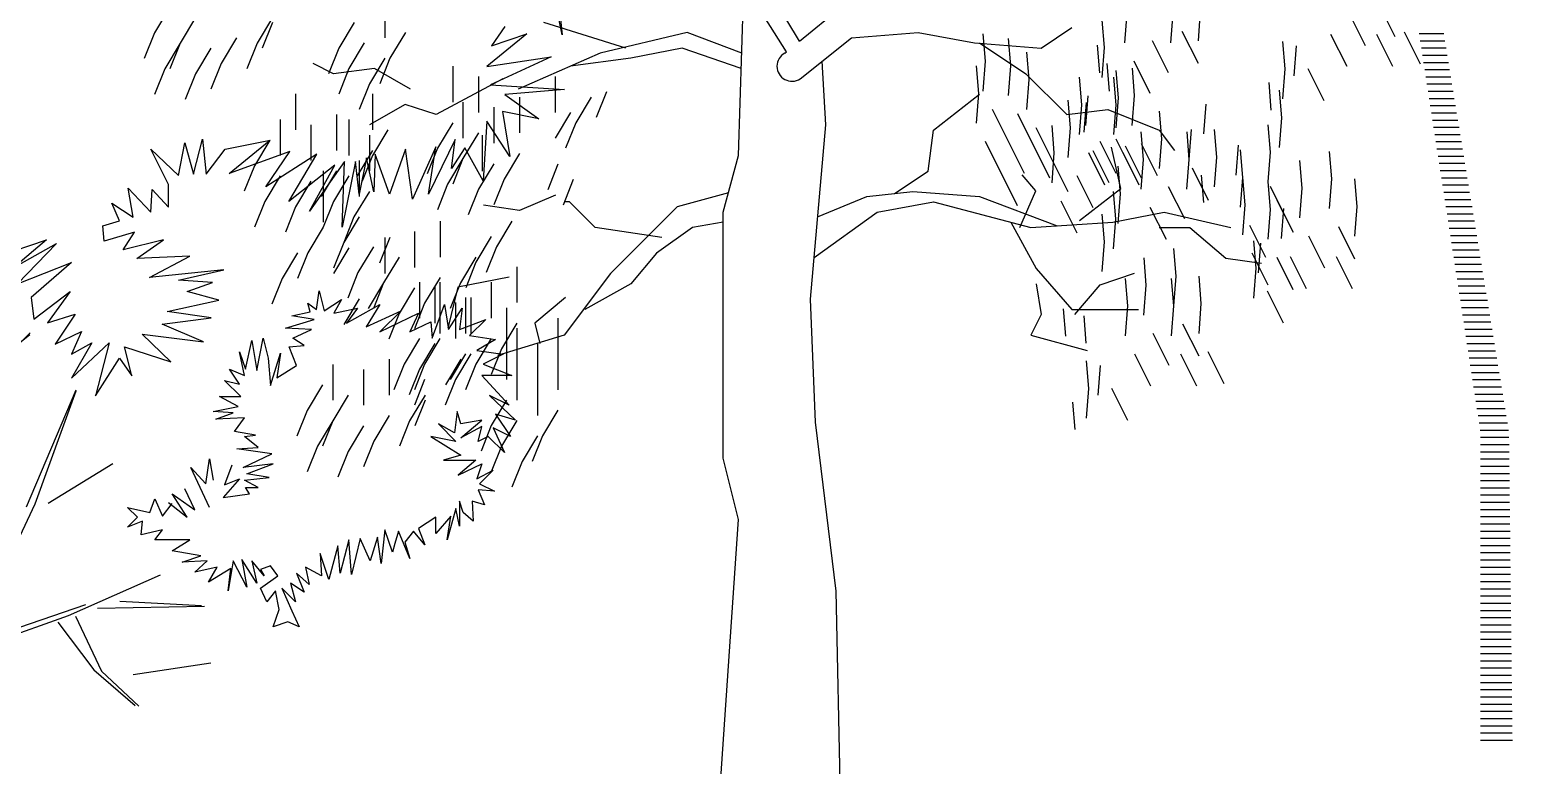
# Model space of a CAD drawing. Header units: metres. Extents: x 368 to 3789, y -155 to 1148.
# Drawn here: x 2196.92 to 2213.37, y 546.36 to 554.52 of the extents above; entities that cross this region are included whole.
import ezdxf

# ---------------------------------------------------------------- set-up
doc = ezdxf.new("R2010")
doc.units = ezdxf.units.M

# ---------------------------------------------------------------- blocks, each defined once
blk = doc.blocks.new('A$C6E4436FC')
at = {"color": 62}
for p, q in [((892.4, 1821.3), (955.4, 1821.3)), ((895.2, 1802.8), (958.5, 1802.8)), ((898.1, 1784.2), (961.5, 1784.2)), ((901, 1765.6), (964.6, 1765.6)), ((903.8, 1747), (967.6, 1747)), ((906.7, 1728.4), (970.7, 1728.4)), ((909.6, 1709.8), (973.7, 1709.8)), ((912.4, 1691.2), (976.7, 1691.2)), ((915.3, 1672.7), (979.8, 1672.7)), ((918.2, 1654.1), (982.8, 1654.1)), ((921, 1635.5), (985.9, 1635.5)), ((923.9, 1616.9), (988.9, 1616.9)), ((926.8, 1598.3), (992, 1598.3)), ((929.6, 1579.7), (995, 1579.7)), ((932.5, 1561.1), (998, 1561.1)), ((935.3, 1542.6), (1001.1, 1542.6)), ((938.2, 1524), (1004.1, 1524)), ((941.1, 1505.4), (1007.2, 1505.4)), ((943.9, 1486.8), (1010.2, 1486.8)), ((946.8, 1468.2), (1013.3, 1468.2)), ((949.7, 1449.6), (1016.3, 1449.6)), ((952.5, 1431.1), (1019.3, 1431.1)), ((955.4, 1412.5), (1022.4, 1412.5)), ((958.3, 1393.9), (1025.4, 1393.9)), ((961.1, 1375.3), (1028.5, 1375.3)), ((964, 1356.7), (1031.5, 1356.7)), ((966.9, 1338.1), (1034.5, 1338.1)), ((969.7, 1319.5), (1037.6, 1319.5)), ((972.6, 1301), (1040.6, 1301)), ((975.4, 1282.4), (1043.7, 1282.4)), ((978.3, 1263.8), (1046.7, 1263.8)), ((981.2, 1245.2), (1049.8, 1245.2)), ((984, 1226.6), (1052.8, 1226.6)), ((986.9, 1208), (1055.8, 1208)), ((989.8, 1189.4), (1058.9, 1189.4)), ((992.6, 1170.9), (1061.9, 1170.9)), ((995.5, 1152.3), (1065, 1152.3)), ((998.4, 1133.7), (1068, 1133.7)), ((1001.2, 1115.1), (1071.1, 1115.1)), ((1004.1, 1096.5), (1074.1, 1096.5)), ((1007, 1077.9), (1077.1, 1077.9)), ((1009.8, 1059.4), (1080.2, 1059.4)), ((1012.7, 1040.8), (1083.2, 1040.8)), ((1015.5, 1022.2), (1086.3, 1022.2)), ((1018.4, 1003.6), (1089.3, 1003.6)), ((1021.3, 985), (1092.3, 985)), ((1024.1, 966.4), (1095.4, 966.4)), ((1027, 947.8), (1098.4, 947.8)), ((1029.9, 929.3), (1101.5, 929.3)), ((1032.7, 910.7), (1104.5, 910.7)), ((1035.6, 892.1), (1107.6, 892.1)), ((1038.5, 873.5), (1110.6, 873.5)), ((1041.3, 854.9), (1113.6, 854.9)), ((1044.2, 836.3), (1116.7, 836.3)), ((1047.1, 817.7), (1119.7, 817.7)), ((1049.4, 799.2), (1122.3, 799.2)), ((1050.6, 780.6), (1123.6, 780.6)), ((1050.6, 762), (1123.9, 762)), ((1050.6, 743.4), (1124.1, 743.4)), ((1050.6, 724.8), (1124.3, 724.8)), ((1050.6, 706.2), (1124.5, 706.2)), ((1050.6, 687.6), (1124.7, 687.6)), ((1050.6, 669.1), (1124.9, 669.1)), ((1050.6, 650.5), (1125.1, 650.5)), ((1050.6, 631.9), (1125.3, 631.9)), ((1050.6, 613.3), (1125.5, 613.3)), ((1050.6, 594.7), (1125.7, 594.7)), ((1050.6, 576.1), (1125.9, 576.1)), ((1050.6, 557.6), (1126.2, 557.6)), ((1050.6, 539), (1126.4, 539)), ((1050.6, 520.4), (1126.6, 520.4)), ((1050.6, 501.8), (1126.8, 501.8)), ((1050.6, 483.2), (1127, 483.2)), ((1050.6, 464.6), (1127.2, 464.6)), ((1050.6, 446), (1127.4, 446)), ((1050.6, 427.5), (1127.6, 427.5)), ((1050.6, 408.9), (1127.8, 408.9)), ((1050.6, 390.3), (1128, 390.3)), ((1050.6, 371.7), (1128.2, 371.7)), ((1050.6, 353.1), (1128.5, 353.1)), ((1050.6, 334.5), (1128.7, 334.5)), ((1050.6, 315.9), (1128.9, 315.9)), ((1050.6, 297.4), (1129.1, 297.4)), ((1050.6, 278.8), (1129.3, 278.8)), ((1050.6, 260.2), (1129.5, 260.2)), ((1050.6, 241.6), (1129.7, 241.6)), ((1050.6, 223), (1129.9, 223)), ((1050.6, 204.4), (1130.1, 204.4)), ((1050.6, 185.9), (1130.3, 185.9)), ((1050.6, 167.3), (1130.5, 167.3)), ((1050.6, 148.7), (1130.8, 148.7)), ((1050.6, 130.1), (1131, 130.1)), ((1050.6, 111.5), (1131.2, 111.5)), ((1050.6, 92.9), (1131.4, 92.9)), ((1050.6, 74.3), (1131.6, 74.3)), ((1050.6, 55.8), (1131.8, 55.8)), ((1050.6, 37.2), (1132, 37.2)), ((1050.6, 18.6), (1132.2, 18.6)), ((1050.6, 0), (1132.4, 0))]:
    blk.add_line(p, q, dxfattribs=at)
blk = doc.blocks.new('A$C63686344')
at = {"color": 84}
for p, q in [((4706.8, 5251), (4663.1, 5465.7)), ((4685, 5465.7), (4706.8, 5251)), ((4601.3, 5254.6), (4481.3, 5156.4)), ((4535.9, 5276.5), (4495.9, 5218.2)), ((4495.9, 5218.2), (4601.3, 5254.6)), ((4481.3, 5156.4), (4674.1, 5185.5)), ((4674.1, 5185.5), (4492.2, 5101.8)), ((4492.2, 5101.8), (4714.1, 5087.2)), ((4714.1, 5087.2), (4535.9, 5072.7)), ((4535.9, 5072.7), (4637.7, 4999.9)), ((4637.7, 4999.9), (4528.6, 5021.7)), ((4528.6, 5021.7), (4550.4, 4887.1)), ((4481.3, 4992.6), (4470.4, 4814.3)), ((4550.4, 4887.1), (4481.3, 4992.6)), ((3558.4, 4830), (3577.2, 4928)), ((3577.2, 4928), (3603.6, 4833.8)), ((3603.6, 4833.8), (3630, 4939.3)), ((3630, 4939.3), (3641.3, 4833.8)), ((3697.8, 4909.2), (3833.4, 4935.6)), ((3710.4, 4836.2), (3830.4, 4934.4)), ((4386.8, 4938), (4306.8, 4774.3)), ((4375.9, 4850.7), (4386.8, 4938)), ((3528.3, 4803.7), (3475.5, 4909.2)), ((3475.5, 4909.2), (3558.4, 4830)), ((3641.3, 4833.8), (3697.8, 4909.2)), ((3892.2, 4901.7), (3710.4, 4836.2)), ((3819.5, 4796.1), (3892.2, 4901.7)), ((3972.2, 4894.4), (3819.5, 4796.1)), ((3888.6, 4752.5), (3972.2, 4894.4)), ((4121.3, 4883.5), (4099.5, 4774.3)), ((4143.1, 4781.6), (4121.3, 4883.5)), ((4146.8, 4894.4), (4143.1, 4781.6)), ((4190.4, 4774.3), (4146.8, 4894.4)), ((4237.7, 4908.9), (4190.4, 4774.3)), ((4259.5, 4759.7), (4237.7, 4908.9)), ((4328.6, 4916.2), (4259.5, 4759.7)), ((4306.8, 4774.3), (4328.6, 4916.2)), ((4415.9, 4912.6), (4375.9, 4850.7)), ((4470.4, 4814.3), (4415.9, 4912.6)), ((4026.8, 4861.6), (3888.6, 4752.5)), ((4055.9, 4872.5), (3950.4, 4723.3)), ((3950.4, 4723.3), (4026.8, 4861.6)), ((4088.6, 4872.5), (4048.6, 4676)), ((4048.6, 4676), (4055.9, 4872.5)), ((4099.5, 4774.3), (4088.6, 4872.5)), ((3528.3, 4735.8), (3528.3, 4803.7)), ((3422.8, 4705.7), (3407.7, 4792.4)), ((3407.7, 4792.4), (3475.5, 4720.7)), ((3475.5, 4720.7), (3479.3, 4788.6)), ((3479.3, 4788.6), (3528.3, 4735.8)), ((3381.4, 4694.4), (3358.8, 4747.1)), ((3358.8, 4747.1), (3422.8, 4705.7)), ((3332.4, 4679.3), (3381.4, 4694.4)), ((3336.2, 4634.1), (3332.4, 4679.3)), ((3008.5, 4585.1), (3162.9, 4637.8)), ((3162.9, 4637.8), (3065, 4554.9)), ((3065, 4554.9), (3193, 4626.5)), ((3193, 4626.5), (3076.3, 4505.9)), ((3426.6, 4660.4), (3336.2, 4634.1)), ((3392.7, 4607.7), (3426.6, 4660.4)), ((3513.2, 4637.8), (3392.7, 4607.7)), ((3434.1, 4581.3), (3513.2, 4637.8)), ((3592.3, 4588.8), (3434.1, 4581.3)), ((3471.8, 4524.8), (3592.3, 4588.8)), ((3076.3, 4505.9), (3238.2, 4570)), ((3238.2, 4570), (3117.7, 4464.5)), ((3694, 4547.4), (3471.8, 4524.8)), ((3558.4, 4517.2), (3694, 4547.4)), ((3660.1, 4509.7), (3558.4, 4517.2)), ((3584.8, 4483.3), (3660.1, 4509.7)), ((3971.8, 4429), (3979.2, 4484.9)), ((3979.2, 4484.9), (3994.1, 4425.3)), ((3117.7, 4464.5), (3125.2, 4400.4)), ((3125.2, 4400.4), (3234.5, 4483.3)), ((3234.5, 4483.3), (3166.7, 4389.1)), ((3524.5, 4423), (3678.9, 4456.9)), ((3678.9, 4456.9), (3584.8, 4483.3)), ((3953.1, 4421.6), (3945.7, 4447.7)), ((3945.7, 4447.7), (3971.8, 4429)), ((3994.1, 4425.3), (4046.2, 4458.8)), ((4046.2, 4458.8), (4023.9, 4417.8)), ((4061.1, 4388), (4161.6, 4443.9)), ((4161.6, 4443.9), (4120.7, 4376.9)), ((4318, 4343.3), (4355.2, 4443.9)), ((4355.2, 4443.9), (4366.4, 4369.4)), ((3166.7, 4389.1), (3249.5, 4415.5)), ((3249.5, 4415.5), (3189.3, 4325)), ((3509.4, 4385.3), (3656.3, 4404.2)), ((3656.3, 4404.2), (3524.5, 4423)), ((3878.7, 4373.1), (3964.3, 4399.2)), ((3897.3, 4410.4), (3953.1, 4421.6)), ((3964.3, 4399.2), (3897.3, 4410.4)), ((4023.9, 4417.8), (4094.6, 4432.8)), ((4094.6, 4432.8), (4061.1, 4388)), ((4120.7, 4376.9), (4224.9, 4425.3)), ((4224.9, 4425.3), (4161.6, 4362)), ((4161.6, 4362), (4277.1, 4417.8)), ((4277.1, 4417.8), (4251, 4362)), ((4366.4, 4369.4), (4407.4, 4432.8)), ((4407.4, 4432.8), (4399.9, 4369.4)), ((4399.9, 4369.4), (4478.1, 4399.2)), ((4478.1, 4399.2), (4429.7, 4350.8)), ((3189.3, 4325), (3268.4, 4362.7)), ((3268.4, 4362.7), (3238.2, 4294.9)), ((3535.8, 4272.2), (3449.2, 4355.2)), ((3449.2, 4355.2), (3633.7, 4332.5)), ((3633.7, 4332.5), (3509.4, 4385.3)), ((3956.9, 4369.4), (3878.7, 4373.1)), ((3901, 4343.3), (3956.9, 4369.4)), ((4251, 4362), (4314.3, 4391.8)), ((4314.3, 4391.8), (4318, 4343.3)), ((4429.7, 4350.8), (4507.9, 4339.6)), ((3238.2, 4294.9), (3298.5, 4328.8)), ((3298.5, 4328.8), (3238.2, 4223.3)), ((3238.2, 4223.3), (3351.2, 4328.8)), ((3351.2, 4328.8), (3309.8, 4170.5)), ((3419, 4230.8), (3396.4, 4317.5)), ((3396.4, 4317.5), (3535.8, 4272.2)), ((3759.5, 4250.2), (3778.1, 4335.9)), ((3778.1, 4335.9), (3793, 4246.5)), ((3793, 4246.5), (3811.7, 4343.3)), ((3811.7, 4343.3), (3826.5, 4283.7)), ((3889.8, 4317.3), (3934.5, 4321)), ((3912.2, 4261.4), (3889.8, 4317.3)), ((3934.5, 4321), (3901, 4343.3)), ((4507.9, 4339.6), (4452, 4306.1)), ((4452, 4306.1), (4530.2, 4294.9)), ((3309.8, 4170.5), (3381.4, 4283.6)), ((3381.4, 4283.6), (3419, 4230.8)), ((3755.8, 4231.6), (3740.9, 4302.4)), ((3740.9, 4302.4), (3759.5, 4250.2)), ((3826.5, 4283.7), (3834, 4201.8)), ((3834, 4201.8), (3863.8, 4298.6)), ((3863.8, 4298.6), (3852.6, 4224.1)), ((4530.2, 4294.9), (4470.7, 4265.1)), ((4470.7, 4265.1), (4556.3, 4231.6)), ((3740.9, 4205.5), (3711.1, 4250.2)), ((3711.1, 4250.2), (3755.8, 4231.6)), ((3852.6, 4224.1), (3912.2, 4261.4)), ((4556.3, 4231.6), (4466.9, 4231.6)), ((4466.9, 4231.6), (4548.8, 4142.2)), ((3744.6, 4168.2), (3696.2, 4216.7)), ((3696.2, 4216.7), (3740.9, 4205.5)), ((3662.7, 4123.5), (3737.2, 4138.4)), ((3737.2, 4138.4), (3681.3, 4168.2)), ((3681.3, 4168.2), (3744.6, 4168.2)), ((4548.8, 4142.2), (4489.3, 4172)), ((4489.3, 4172), (4567.5, 4097.4)), ((3722.3, 4119.8), (3662.7, 4123.5)), ((3670.2, 4101.2), (3722.3, 4119.8)), ((3755.8, 4104.9), (3670.2, 4101.2)), ((3726, 4063.9), (3755.8, 4104.9)), ((4385, 4060.2), (4336.6, 4086.3)), ((4336.6, 4086.3), (4388.8, 4034.1)), ((4392.5, 4123.5), (4385, 4060.2)), ((4403.6, 4086.3), (4392.5, 4123.5)), ((4403.6, 4045.3), (4466.9, 4097.4)), ((4466.9, 4097.4), (4403.6, 4086.3)), ((4567.5, 4097.4), (4507.9, 4116.1)), ((4507.9, 4116.1), (4552.6, 4049)), ((3789.3, 4052.7), (3726, 4063.9)), ((3755.8, 4049), (3789.3, 4052.7)), ((3796.8, 4015.5), (3755.8, 4049)), ((4388.8, 4034.1), (4314.3, 4049)), ((4314.3, 4049), (4403.6, 3993.1)), ((4466.9, 4078.8), (4403.6, 4045.3)), ((4455.8, 4034.1), (4466.9, 4078.8)), ((4485.6, 4049), (4455.8, 4034.1)), ((4534, 4000.6), (4485.6, 4049)), ((4552.6, 4049), (4500.4, 4075.1)), ((4500.4, 4075.1), (4534, 4000.6)), ((3733.5, 4011.8), (3796.8, 4015.5)), ((3837.7, 3996.9), (3733.5, 4011.8)), ((3752.1, 3955.9), (3837.7, 3996.9)), ((3651.6, 3836.7), (3595.7, 3955.9)), ((3595.7, 3955.9), (3640.4, 3907.4)), ((3640.4, 3907.4), (3651.6, 3982)), ((3651.6, 3982), (3662.7, 3918.6)), ((3718.6, 3963.3), (3696.2, 3903.7)), ((3841.4, 3967.1), (3752.1, 3955.9)), ((3763.3, 3937.2), (3841.4, 3967.1)), ((4403.6, 3993.1), (4351.5, 3978.2)), ((4351.5, 3978.2), (4448.3, 3978.2)), ((4448.3, 3978.2), (4396.2, 3933.5)), ((4396.2, 3933.5), (4466.9, 3967.1)), ((4466.9, 3967.1), (4452, 3922.3)), ((3740.9, 3922.3), (3692.5, 3866.5)), ((3696.2, 3903.7), (3740.9, 3922.3)), ((3755.8, 3918.6), (3830.3, 3926.1)), ((3796.8, 3896.3), (3755.8, 3918.6)), ((3830.3, 3926.1), (3763.3, 3937.2)), ((4452, 3922.3), (4500.4, 3948.4)), ((4500.4, 3948.4), (4459.5, 3907.4)), ((4459.5, 3907.4), (4504.2, 3885.1)), ((3472.8, 3821.8), (3487.7, 3862.7)), ((3487.7, 3862.7), (3510.1, 3810.6)), ((3584.5, 3806.9), (3539.9, 3877.6)), ((3539.9, 3877.6), (3606.9, 3829.2)), ((3606.9, 3829.2), (3577.1, 3892.5)), ((3692.5, 3866.5), (3770.7, 3877.6)), ((3770.7, 3877.6), (3759.5, 3896.3)), ((3759.5, 3896.3), (3796.8, 3896.3)), ((4504.2, 3885.1), (4455.8, 3888.8)), ((4455.8, 3888.8), (4474.4, 3844.1)), ((3435.6, 3806.9), (3405.8, 3836.7)), ((3405.8, 3836.7), (3472.8, 3821.8)), ((3510.1, 3810.6), (3539.9, 3847.8)), ((3528.7, 3851.6), (3584.5, 3806.9)), ((4388.8, 3832.9), (4362.7, 3739.8)), ((4399.9, 3780.8), (4388.8, 3832.9)), ((4411.1, 3821.8), (4399.9, 3855.3)), ((4399.9, 3855.3), (4399.9, 3780.8)), ((4440.9, 3795.7), (4411.1, 3821.8)), ((4474.4, 3844.1), (4437.2, 3855.3)), ((4437.2, 3855.3), (4440.9, 3795.7)), ((3405.8, 3777), (3435.6, 3806.9)), ((3450.5, 3795.7), (3405.8, 3777)), ((3446.8, 3754.7), (3450.5, 3795.7)), ((4329.2, 3806.9), (4277.1, 3773.3)), ((4277.1, 3773.3), (4295.7, 3724.9)), ((4373.9, 3810.6), (4329.2, 3758.4)), ((4329.2, 3758.4), (4329.2, 3806.9)), ((4362.7, 3739.8), (4373.9, 3810.6)), ((3510.1, 3769.6), (3446.8, 3754.7)), ((3487.7, 3739.8), (3510.1, 3769.6)), ((3592, 3739.8), (3487.7, 3739.8)), ((3539.9, 3706.3), (3592, 3739.8)), ((4068.6, 3739.8), (4042.5, 3639.2)), ((4076, 3635.5), (4068.6, 3739.8)), ((4102.1, 3743.5), (4076, 3635.5)), ((4131.8, 3676.5), (4102.1, 3743.5)), ((4154.2, 3747.2), (4131.8, 3676.5)), ((4165.4, 3669), (4154.2, 3747.2)), ((4176.5, 3769.6), (4165.4, 3669)), ((4198.9, 3702.5), (4176.5, 3769.6)), ((4217.5, 3765.9), (4206.3, 3728.6)), ((4251, 3683.9), (4217.5, 3765.9)), ((4262.2, 3765.9), (4236.1, 3732.3)), ((4236.1, 3732.3), (4251, 3683.9)), ((4295.7, 3724.9), (4262.2, 3765.9)), ((3625.5, 3691.4), (3539.9, 3706.3)), ((3569.6, 3672.7), (3625.5, 3691.4)), ((4009, 3620.6), (3982.9, 3698.8)), ((3982.9, 3698.8), (3986.6, 3631.8)), ((4035, 3721.2), (4009, 3620.6)), ((4042.5, 3639.2), (4035, 3721.2)), ((4206.3, 3728.6), (4198.9, 3702.5)), ((3644.1, 3676.5), (3569.6, 3672.7)), ((3606.9, 3642.9), (3644.1, 3676.5)), ((3673.9, 3657.8), (3606.9, 3642.9)), ((3647.8, 3613.1), (3673.9, 3657.8)), ((3714.9, 3654.1), (3647.8, 3613.1)), ((3722.3, 3676.5), (3707.4, 3587)), ((3707.4, 3587), (3714.9, 3654.1)), ((3763.3, 3598.2), (3722.3, 3676.5)), ((3793, 3609.4), (3748.4, 3680.2)), ((3748.4, 3680.2), (3763.3, 3598.2)), ((3815.4, 3631.8), (3778.1, 3676.5)), ((3778.1, 3676.5), (3793, 3609.4)), ((3834, 3661.6), (3804.2, 3650.4)), ((3804.2, 3650.4), (3815.4, 3631.8)), ((3856.3, 3631.8), (3834, 3661.6)), ((3986.6, 3631.8), (3938.2, 3657.8)), ((3938.2, 3657.8), (3949.4, 3605.7)), ((3804.2, 3594.5), (3856.3, 3631.8)), ((3934.5, 3583.3), (3893.6, 3609.4)), ((3893.6, 3609.4), (3908.5, 3553.5)), ((3949.4, 3605.7), (3912.2, 3639.2)), ((3912.2, 3639.2), (3934.5, 3583.3)), ((3822.8, 3553.5), (3804.2, 3594.5)), ((3848.9, 3587), (3822.8, 3553.5)), ((3860.1, 3531.2), (3848.9, 3587)), ((3908.5, 3553.5), (3867.5, 3594.5)), ((3867.5, 3594.5), (3897.3, 3527.4)), ((3841.4, 3479), (3860.1, 3531.2)), ((3897.3, 3527.4), (3919.6, 3479)), ((3886.1, 3493.9), (3841.4, 3479)), ((3919.6, 3479), (3886.1, 3493.9))]:
    blk.add_line(p, q, dxfattribs=at)
at = {"color": 37}
for p, q in [((2942.1, 4218.1), (3113.4, 4353.8)), ((2948.6, 4193.1), (3114.7, 4359.2)), ((3251.1, 4187.1), (3102.8, 3837)), ((3129.1, 3847.6), (3251.9, 4185.7)), ((3168.7, 3849.3), (3362.1, 3967.6)), ((2939, 3442.5), (3129.1, 3847.6)), ((3229.1, 3513.1), (3504.7, 3634.9)), ((3382.9, 3556.3), (3627.7, 3542.5)), ((2919.4, 3402), (3229.1, 3513.1)), ((2936.8, 3427.4), (3280.7, 3546.1)), ((3250.5, 3510.9), (3327.9, 3346.4)), ((3636.6, 3540.2), (3316.3, 3534.3)), ((3197.7, 3492.7), (3304.5, 3350.3)), ((3304.5, 3350.3), (3429, 3243.5)), ((3327.9, 3346.4), (3439.3, 3241.3)), ((3422.6, 3335.9), (3655.6, 3371.7))]:
    blk.add_line(p, q, dxfattribs=at)
blk = doc.blocks.new('A$C2AD949A6')
at = {"color": 42}
for p, q in [((2206.3, 2751.7), (1931.6, 3206.3)), ((2167.1, 2719.7), (1946.9, 3068.3)), ((2023.7, 2408.6), (2039.1, 2914.8)), ((2206.3, 2751.7), (2330.7, 2853.5)), ((1686, 2730.8), (1440.3, 2807.5)), ((1870.2, 2776.8), (1609.2, 2715.4)), ((2033, 2715.1), (1870.2, 2776.8)), ((2207.9, 2638.7), (2361.4, 2761.4)), ((2361.4, 2761.4), (2561, 2776.8)), ((2561, 2776.8), (2729.9, 2746.1)), ((2929.4, 2730.8), (3021.6, 2792.1)), ((1609.2, 2715.4), (1363.6, 2608)), ((1854.8, 2730.8), (1701.3, 2700.1)), ((2031.6, 2669.1), (1854.8, 2730.8)), ((2161.9, 2715.4), (2167.1, 2719.7)), ((2729.9, 2746.1), (2929.4, 2730.8)), ((2745.2, 2746.1), (2883.4, 2654)), ((810.9, 2654), (749.5, 2684.7)), ((933.7, 2669.4), (810.9, 2654)), ((1041.2, 2608), (933.7, 2669.4)), ((1701.3, 2700.1), (1520.6, 2676.7)), ((2284.7, 2500.6), (2273.8, 2691.4)), ((1317.5, 2638.7), (1118, 2531.3)), ((2883.4, 2654), (3006.2, 2531.3)), ((2607.1, 2485.3), (2745.2, 2592.7)), ((1025.9, 2562), (918.4, 2500.6)), ((1118, 2531.3), (1025.9, 2562)), ((3006.2, 2531.3), (3129, 2546.7)), ((3129, 2546.7), (3282.5, 2485.3)), ((2238.6, 1979), (2284.7, 2500.6)), ((1256.1, 2470), (1256.1, 2362.6)), ((2591.7, 2362.6), (2607.1, 2485.3)), ((3282.5, 2485.3), (3328.6, 2423.9)), ((1977.7, 2239.8), (2023.7, 2408.6)), ((2490.4, 2295.1), (2591.7, 2362.6)), ((1517.1, 2270.5), (1501.8, 2270.5)), ((1593.9, 2193.8), (1517.1, 2270.5)), ((1993.2, 2296.9), (1839.5, 2255.2)), ((2260.4, 2225.3), (2407.5, 2285.9)), ((2407.5, 2285.9), (2545.7, 2301.2)), ((2438.2, 2239.8), (2607.1, 2270.5)), ((2545.7, 2301.2), (2745.2, 2285.9)), ((2607.1, 2270.5), (2898.7, 2193.8)), ((2745.2, 2285.9), (2977.1, 2198.7)), ((1839.5, 2255.2), (1639.9, 2055.7)), ((1977.7, 1887), (1977.7, 2239.8)), ((2249.6, 2103.5), (2438.2, 2239.8)), ((3144.4, 2209.1), (3297.9, 2239.8)), ((3297.9, 2239.8), (3497.5, 2193.8)), ((1793.4, 2163.1), (1593.9, 2193.8)), ((1885.5, 2193.8), (1778.1, 2117.1)), ((1977.7, 2209.1), (1885.5, 2193.8)), ((2838.5, 2209.7), (2914.1, 2071.1)), ((2898.7, 2193.8), (3144.4, 2209.1)), ((3282.5, 2193.8), (3374.6, 2193.8)), ((3374.6, 2193.8), (3482.1, 2101.8)), ((1778.1, 2117.1), (1701.3, 2025.1)), ((3482.1, 2101.8), (3589.6, 2086.4)), ((1639.9, 2055.7), (1501.8, 1871.6)), ((2914.1, 2071.1), (3021.6, 1948.3)), ((1701.3, 2025.1), (1563.2, 1948.3)), ((2914.1, 2025.1), (2929.4, 1933)), ((2254, 1610.8), (2238.6, 1979)), ((2929.4, 1933), (2898.7, 1871.6)), ((3021.6, 1948.3), (3221.1, 1948.3)), ((1501.8, 1871.6), (1302.2, 1810.3)), ((1977.7, 1503.4), (1977.7, 1887)), ((2898.7, 1871.6), (3067.6, 1825.6)), ((2315.4, 1104.6), (2254, 1610.8)), ((2023.7, 1319.4), (1977.7, 1503.4)), ((1939.3, 92), (2023.7, 1319.4)), ((2336.2, 131.5), (2315.4, 1104.6))]:
    blk.add_line(p, q, dxfattribs=at)
at = {"color": 62}
for p, q in [((964.6, 2976.2), (964.6, 2761.4)), ((321.1, 2852.9), (275.1, 2776.2)), ((3400.1, 2752.8), (3407, 2842)), ((3989.4, 2764.4), (3941.4, 2860.5)), ((397.9, 2822.2), (351.8, 2745.5)), ((628.2, 2822.2), (582.1, 2745.5)), ((628.2, 2806.9), (597.5, 2730.2)), ((872.4, 2807.5), (826.4, 2730.8)), ((3118.7, 2732.2), (3111.8, 2814.5)), ((3180.5, 2745.9), (3187.4, 2835.1)), ((3317.7, 2745.9), (3324.7, 2835.1)), ((3900.2, 2737), (3852.2, 2833)), ((275.1, 2776.2), (244.4, 2699.5)), ((520.7, 2760.9), (474.7, 2684.2)), ((1026, 2776.8), (979.9, 2700.1)), ((2763.2, 2691.1), (2756.3, 2773.4)), ((2838.7, 2677.4), (2831.8, 2759.7)), ((3310.8, 2656.7), (3262.8, 2752.8)), ((3400.1, 2684.1), (3352.1, 2780.2)), ((3845.2, 2675.2), (3797.2, 2771.3)), ((3982.5, 2675.2), (3934.5, 2771.3)), ((4064.9, 2682.1), (4016.9, 2778.1)), ((351.8, 2745.5), (305.8, 2668.8)), ((351.8, 2745.5), (321.1, 2668.8)), ((444, 2730.2), (397.9, 2653.5)), ((582.1, 2745.5), (551.4, 2668.8)), ((826.4, 2730.8), (795.7, 2654)), ((903.1, 2746.1), (857.1, 2669.4)), ((2893.5, 2636.2), (2886.7, 2718.5)), ((3104.9, 2656.7), (3098.1, 2739)), ((3111.8, 2643), (3118.7, 2732.2)), ((3659.9, 2668.3), (3653.1, 2750.7)), ((3687.3, 2647.7), (3694.2, 2737)), ((305.8, 2668.8), (275.1, 2592.1)), ((474.7, 2684.2), (444, 2607.5)), ((857.1, 2669.4), (826.4, 2592.7)), ((964.6, 2700.1), (918.5, 2623.4)), ((979.9, 2700.1), (949.2, 2623.4)), ((1167.8, 2676), (1167.8, 2568.6)), ((2742.5, 2595), (2735.7, 2677.4)), ((2756.2, 2601.9), (2763.2, 2691.1)), ((2831.7, 2588.2), (2838.7, 2677.4)), ((3133.8, 2601.9), (3127, 2684.2)), ((3161.2, 2581.3), (3154.4, 2663.6)), ((3209.3, 2588.2), (3202.5, 2670.5)), ((3255.9, 2594.9), (3207.9, 2691)), ((3653, 2579.1), (3659.9, 2668.3)), ((3776.5, 2572.3), (3728.5, 2668.3)), ((397.9, 2653.5), (367.2, 2576.8)), ((918.5, 2623.4), (887.8, 2546.7)), ((1244.6, 2645.3), (1244.6, 2537.9)), ((1474.9, 2645.3), (1474.9, 2537.9)), ((2886.6, 2547), (2893.5, 2636.2)), ((3051.4, 2560.7), (3044.6, 2643.1)), ((3154.4, 2560.7), (3147.5, 2643.1)), ((3618.6, 2544.8), (3611.8, 2627.2)), ((697.4, 2593.3), (697.4, 2485.9)), ((927.6, 2593.3), (927.6, 2485.9)), ((1367.4, 2583.9), (1367.4, 2476.6)), ((1582.3, 2583.9), (1536.3, 2507.2)), ((1628.4, 2599.3), (1597.7, 2522.6)), ((2735.6, 2505.8), (2742.5, 2595)), ((3063.6, 2498.9), (3070.5, 2588.1)), ((3154.3, 2492.1), (3161.2, 2581.3)), ((3202.4, 2499), (3209.3, 2588.2)), ((3650.4, 2521.8), (3643.5, 2604.2)), ((820.2, 2531.9), (820.2, 2424.5)), ((1198.5, 2568.6), (1198.5, 2461.2)), ((1290.7, 2553.3), (1290.7, 2445.9)), ((1520.9, 2537.9), (1474.9, 2461.2)), ((2879.7, 2354.9), (2783.7, 2547)), ((2955.2, 2341.1), (2859.2, 2533.3)), ((3017, 2492.1), (3010.2, 2574.4)), ((3044.5, 2471.5), (3051.4, 2560.7)), ((3058.2, 2478.4), (3065.1, 2567.6)), ((3147.4, 2471.5), (3154.4, 2560.7)), ((3290.7, 2459.3), (3283.9, 2541.6)), ((3416.9, 2473.8), (3423.9, 2563)), ((651.3, 2516.6), (651.3, 2409.2)), ((743.4, 2501.2), (743.4, 2393.9)), ((856.9, 2516.5), (856.9, 2409.1)), ((973.7, 2485.9), (927.6, 2409.2)), ((1167.8, 2507.2), (1121.8, 2430.5)), ((1536.3, 2507.2), (1505.6, 2430.5)), ((3010.1, 2300), (2914.1, 2492.1)), ((2968.9, 2416.6), (2962.1, 2499)), ((3010.1, 2402.9), (3017, 2492.1)), ((3373.1, 2397.5), (3380, 2486.7)), ((3455.4, 2404.4), (3448.6, 2486.7)), ((3616, 2418.9), (3609.2, 2501.3)), ((3643.5, 2432.6), (3650.4, 2521.8)), ((620.6, 2455.2), (574.5, 2378.5)), ((918.3, 2470.4), (918.3, 2363.1)), ((1244.6, 2476.6), (1198.5, 2399.8)), ((2859, 2258.8), (2763, 2450.9)), ((3154.3, 2354.9), (3106.3, 2450.9)), ((3202.3, 2361.7), (3154.3, 2457.8)), ((3235.8, 2397.5), (3228.9, 2479.9)), ((3277.8, 2348), (3229.8, 2444.1)), ((3283.8, 2370.1), (3290.7, 2459.3)), ((3373.1, 2397.5), (3366.2, 2479.9)), ((927.6, 2424.5), (881.6, 2347.8)), ((927.6, 2409.2), (896.9, 2332.5)), ((1121.8, 2430.5), (1091.1, 2353.8)), ((1198.5, 2399.8), (1152.5, 2323.1)), ((1198.5, 2399.8), (1167.8, 2323.1)), ((1367.4, 2415.2), (1321.4, 2338.5)), ((2962, 2327.4), (2968.9, 2416.6)), ((3119.9, 2320.6), (3071.9, 2416.6)), ((3133.6, 2327.4), (3085.6, 2423.5)), ((3168, 2310.3), (3140.6, 2433.8)), ((3222.9, 2320.6), (3174.9, 2416.6)), ((3229.8, 2341.1), (3181.8, 2437.2)), ((3228.9, 2308.3), (3235.8, 2397.5)), ((3366.1, 2308.3), (3373.1, 2397.5)), ((3448.5, 2315.2), (3455.4, 2404.4)), ((3513, 2350.3), (3519.9, 2439.5)), ((3533.6, 2343.4), (3526.8, 2425.8)), ((3609.1, 2329.7), (3616, 2418.9)), ((3799.9, 2339.2), (3793, 2421.5)), ((574.5, 2378.5), (543.8, 2301.8)), ((820.2, 2363.2), (774.1, 2286.5)), ((780.1, 2363.1), (780.1, 2255.7)), ((887.6, 2393.7), (887.6, 2286.4)), ((1290.7, 2384.5), (1244.6, 2307.8)), ((1482.8, 2382.7), (1452.1, 2306)), ((3167.1, 2294.6), (3160.2, 2377)), ((3430.6, 2274.8), (3382.6, 2370.9)), ((3710.6, 2311.7), (3703.8, 2394.1)), ((651.3, 2347.8), (605.2, 2271.1)), ((743.4, 2332.5), (697.4, 2255.8)), ((780.1, 2317), (780.1, 2209.6)), ((856.9, 2347.7), (810.8, 2271)), ((1152.5, 2323.1), (1121.8, 2246.4)), ((1321.4, 2338.5), (1290.7, 2261.8)), ((1528.8, 2336.7), (1498.1, 2260)), ((2914, 2303.4), (2872.8, 2351.4)), ((3085.6, 2251.9), (3037.6, 2348)), ((3044.3, 2214.2), (3168, 2310.3)), ((3359.2, 2219.1), (3311.2, 2315.2)), ((3416.8, 2268), (3410, 2350.3)), ((3526.7, 2254.2), (3533.6, 2343.4)), ((3540.4, 2261.1), (3533.6, 2343.4)), ((3615.9, 2247.4), (3609.1, 2329.7)), ((3663.9, 2219.9), (3615.9, 2316)), ((3703.7, 2222.5), (3710.6, 2311.7)), ((3792.9, 2250), (3799.9, 2339.2)), ((3875.3, 2256.8), (3868.5, 2339.2)), ((605.2, 2271.1), (574.5, 2194.4)), ((810.8, 2271), (780.1, 2194.3)), ((918.3, 2301.7), (872.2, 2225)), ((1244.6, 2307.8), (1213.9, 2231.1)), ((1475.1, 2290.7), (1367.6, 2244.7)), ((2865.9, 2193.6), (2914, 2303.4)), ((3037.5, 2176.5), (2989.5, 2272.5)), ((3153.3, 2219.1), (3146.5, 2301.5)), ((3160.2, 2205.4), (3167.1, 2294.6)), ((3684.5, 2178.8), (3636.5, 2274.8)), ((697.4, 2255.8), (666.7, 2179.1)), ((872.2, 2225), (841.5, 2148.3)), ((887.6, 2225), (841.5, 2148.3)), ((1367.6, 2244.7), (1260.2, 2260)), ((3118.9, 2150.5), (3112.1, 2232.9)), ((3304.3, 2157.4), (3256.3, 2253.4)), ((3533.5, 2171.9), (3540.4, 2261.1)), ((3609, 2158.2), (3615.9, 2247.4)), ((3648.7, 2160.8), (3655.7, 2250)), ((3868.4, 2167.6), (3875.3, 2256.8)), ((780.1, 2194.3), (734.1, 2117.6)), ((1053.1, 2181.6), (1053.1, 2074.2)), ((1129.8, 2212.2), (1129.8, 2104.8)), ((1344.7, 2212.2), (1298.7, 2135.5)), ((3146.4, 2129.9), (3153.3, 2219.1)), ((3602.1, 2103.3), (3554.1, 2199.3)), ((3868.4, 2099), (3820.4, 2195.1)), ((841.5, 2148.3), (810.8, 2071.6)), ((856.9, 2132.9), (810.8, 2056.2)), ((930.2, 2135.5), (884.2, 2058.8)), ((979.7, 2163.6), (949, 2086.9)), ((964.3, 2163.6), (964.3, 2056.2)), ((1283.3, 2166.2), (1237.3, 2089.5)), ((1298.7, 2135.5), (1268, 2058.8)), ((3112, 2061.3), (3118.9, 2150.5)), ((3573.2, 2071.6), (3566.4, 2153.9)), ((3580, 2057.8), (3587, 2147)), ((3779.1, 2071.6), (3731.1, 2167.6)), ((703.4, 2117.6), (657.3, 2040.9)), ((734.1, 2117.6), (703.4, 2040.9)), ((1007, 2104.8), (960.9, 2028.1)), ((1237.3, 2104.8), (1191.2, 2028.1)), ((1237.3, 2089.5), (1206.6, 2012.8)), ((3244.3, 2020.6), (3237.5, 2102.9)), ((3333.6, 2048), (3326.7, 2130.4)), ((3608.9, 2020.9), (3560.9, 2117)), ((3684.4, 2007.2), (3636.4, 2103.3)), ((3724.2, 2009.8), (3676.2, 2105.9)), ((3861.5, 2009.8), (3813.5, 2105.9)), ((884.2, 2058.8), (853.5, 1982.1)), ((1129.8, 2043.5), (1083.8, 1966.8)), ((1336.9, 2045.2), (1183.4, 2014.5)), ((1360, 2075.9), (1360, 1968.5)), ((3106, 2022.1), (3209, 2056.4)), ((3326.7, 1958.8), (3333.6, 2048)), ((3409, 1965.7), (3402.2, 2048)), ((3566.3, 1982.4), (3573.2, 2071.6)), ((657.3, 2040.9), (626.6, 1964.2)), ((960.9, 2028.1), (914.9, 1951.4)), ((960.9, 2028.1), (930.2, 1951.4)), ((1053.1, 2012.8), (1007, 1936.1)), ((1068.3, 2029.9), (1068.3, 1922.5)), ((1114.3, 2014.5), (1114.3, 1907.1)), ((1129.7, 2029.9), (1129.7, 1922.5)), ((1183.4, 2014.5), (1152.7, 1891.8)), ((1191.2, 2028.1), (1160.5, 1951.4)), ((1283.2, 2029.9), (1283.2, 1922.5)), ((3030.5, 1932.9), (3106, 2022.1)), ((3189.4, 1958.8), (3182.5, 2041.2)), ((3237.4, 1931.4), (3244.3, 2020.6)), ((3326.7, 1958.8), (3319.8, 2041.2)), ((3655.5, 1906.9), (3607.5, 2002.9)), ((887.6, 1979.5), (841.5, 1902.8)), ((1083.8, 1966.8), (1053.1, 1890.1)), ((1129.7, 1983.9), (1129.7, 1876.5)), ((1175.8, 1968.5), (1175.8, 1861.1)), ((1206.5, 1983.9), (1206.5, 1876.5)), ((1221.8, 1983.9), (1221.8, 1876.5)), ((1329.3, 1953.2), (1329.3, 1738.4)), ((1505.8, 1983.9), (1413.7, 1907.1)), ((3182.5, 1869.6), (3189.4, 1958.8)), ((3319.7, 1869.6), (3326.7, 1958.8)), ((3402.1, 1876.5), (3409, 1965.7)), ((1007, 1936.1), (976.3, 1859.4)), ((1482.8, 1922.5), (1482.8, 1707.7)), ((3003, 1867.7), (2996.2, 1950)), ((3064.7, 1847.1), (3057.9, 1929.4)), ((1360, 1907.1), (1313.9, 1830.4)), ((1360, 1891.8), (1360, 1677)), ((1413.7, 1907.1), (1429.1, 1845.8)), ((3312.8, 1780.4), (3264.8, 1876.5)), ((3402.1, 1807.9), (3354.1, 1903.9)), ((1068.3, 1861.1), (1022.2, 1784.4)), ((1114.3, 1845.8), (1068.3, 1769.1)), ((1129.7, 1861.1), (1083.6, 1784.4)), ((1283.2, 1861.1), (1237.2, 1784.4)), ((1313.9, 1830.4), (1283.2, 1753.7)), ((1421.4, 1845.8), (1421.4, 1631)), ((3477.6, 1725.5), (3429.6, 1821.6)), ((808.7, 1783.8), (808.7, 1676.5)), ((977.5, 1799.2), (977.5, 1691.8)), ((1022.2, 1784.4), (991.5, 1707.7)), ((1083.6, 1784.4), (1052.9, 1707.7)), ((1192.5, 1799.2), (1146.4, 1722.5)), ((1206.5, 1815.1), (1160.4, 1738.4)), ((1221.8, 1815.1), (1175.8, 1738.4)), ((1237.2, 1784.4), (1206.5, 1707.7)), ((3072.5, 1711.8), (3065.7, 1794.2)), ((3100, 1691.2), (3106.9, 1780.4)), ((3257.9, 1718.7), (3209.9, 1814.7)), ((3395.2, 1718.7), (3347.2, 1814.7)), ((900.8, 1768.5), (900.8, 1661.1)), ((1068.3, 1769.1), (1037.6, 1692.4)), ((1083.6, 1738.4), (1052.9, 1661.7)), ((1175.8, 1738.4), (1145, 1661.7)), ((778, 1722.5), (731.9, 1645.8)), ((854.7, 1691.8), (808.7, 1615.1)), ((1085, 1691.8), (1038.9, 1615.1)), ((3065.6, 1622.6), (3072.5, 1711.8)), ((3189.2, 1615.7), (3141.2, 1711.8)), ((731.9, 1645.8), (701.2, 1569.1)), ((1085, 1676.5), (1054.3, 1599.8)), ((1329.3, 1677), (1283.2, 1600.3)), ((1482.8, 1646.3), (1436.7, 1569.6)), ((3031.3, 1588.3), (3024.5, 1670.6)), ((808.7, 1615.1), (762.6, 1538.4)), ((808.7, 1615.1), (778, 1538.4)), ((900.8, 1599.8), (854.7, 1523)), ((977.5, 1630.4), (931.5, 1553.7)), ((1038.9, 1615.1), (1008.2, 1538.4)), ((1283.2, 1600.3), (1252.5, 1523.6)), ((1360, 1615.7), (1313.9, 1539)), ((931.5, 1553.7), (900.8, 1477)), ((1421.4, 1569.6), (1375.3, 1492.9)), ((1436.7, 1569.6), (1406, 1492.9)), ((762.6, 1538.4), (731.9, 1461.7)), ((854.7, 1523), (824, 1446.3)), ((1313.9, 1539), (1283.2, 1462.2)), ((1375.3, 1492.9), (1344.6, 1416.2))]:
    blk.add_line(p, q, dxfattribs=at)
at = {"color": 42}
blk.add_arc((2183.2, 2676.1), 44.8, 118.4974, 303.4638, dxfattribs=at)

msp = doc.modelspace()

# ---------------------------------------------------------------- block references
for name, p, xscale, yscale, zscale in [('A$C2AD949A6', (2197.285, 544.197), 0.003705271218115832, 0.003705271218115832, 0.003705271218115832), ('A$C6E4436FC', (2208.493, 546.638), 0.00430364964322203, 0.00430364964322203, 0.00430364964322203), ('A$C63686344', (2185.385, 535.004), 0.003705271218115832, 0.003705271218115832, 0.003705271218115832)]:
    msp.add_blockref(name, p, dxfattribs=dict(xscale=xscale, yscale=yscale, zscale=zscale))

doc.saveas('drawing.dxf')
